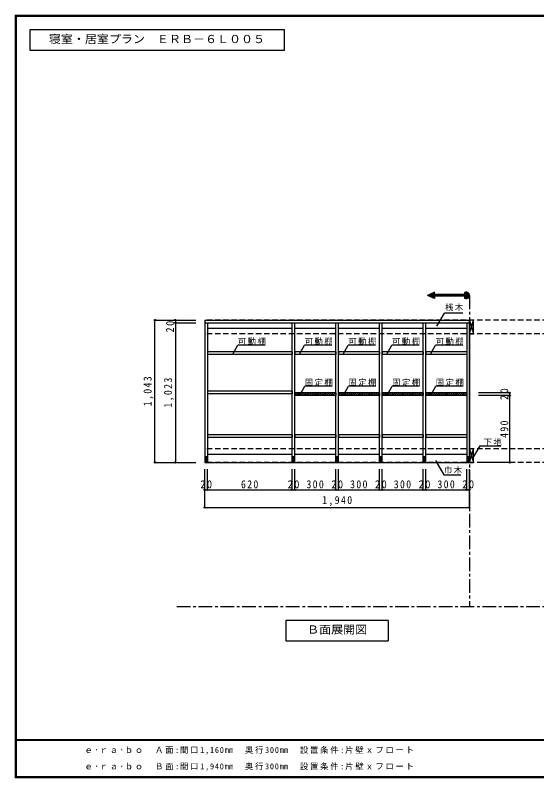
# Model space of a CAD drawing. Units: millimetres at full size, sheet at 1:20. Extents: x -8000 to 8000, y -2932 to 2722.
# Drawn here: x 200 to 4022, y -2864 to 2722 of the extents above; entities that cross this region are included whole.
import ezdxf
from ezdxf.enums import TextEntityAlignment as Align

# ---------------------------------------------------------------- set-up
doc = ezdxf.new("R2010")
doc.units = ezdxf.units.MM
doc.header["$LTSCALE"] = 20
doc.header["$PDMODE"] = 32
doc.header["$PDSIZE"] = 10
doc.linetypes.add('CHAIN1', pattern=[8, 5, -1, 1, -1])
doc.linetypes.add('DASHED2', pattern=[3, 2, -1])
for name, color, linetype in [('0-2_本体', 2, 'Continuous'), ('0-3_固定棚', 3, 'Continuous'), ('0-5', 4, 'Continuous'), ('0-7_桟木・巾木', 2, 'Continuous'), ('0-8_引き出し', 3, 'Continuous'), ('0-A_文字', 7, 'Continuous'), ('0-B_寸法', 4, 'Continuous'), ('0-C_ハッチ', 4, 'Continuous'), ('F-1_枠', 6, 'Continuous'), ('F-A_文字', 7, 'Continuous')]:
    doc.layers.add(name, color=color, linetype=linetype)
doc.styles.add('ＭＳ ゴシック', font='')
doc.styles.get('ＭＳ ゴシック').set_extended_font_data('MS Gothic')

# ---------------------------------------------------------------- blocks, each defined once
blk = doc.blocks.new('R40')
at = {"layer": '0-5', "color": 3}
for p, q in [((10, 18.67), (-10, 18.67)), ((-10, 16), (10, 16)), ((-10, 13.33), (10, 13.33)), ((-10, 10.67), (10, 10.67)), ((-10, 8), (10, 8)), ((-10, 5.33), (10, 5.33)), ((-10, 2.67), (10, 2.67)), ((-10, 0), (10, 0)), ((-10, -2.67), (10, -2.67)), ((-10, -5.33), (10, -5.33)), ((-10, -8), (10, -8)), ((-10, -10.67), (10, -10.67)), ((-10, -13.33), (10, -13.33)), ((-10, -16), (10, -16)), ((-10, -18.67), (10, -18.67))]:
    blk.add_line(p, q, dxfattribs=at)

msp = doc.modelspace()

# ---------------------------------------------------------------- linework, layer by layer
at = {"layer": '0-2_本体', "color": 3}
for p, q in [((1589.08, 488.73), (1589.08, -554.27)), ((1589.08, 488.73), (3529.08, 488.73)), ((1609.08, 468.73), (1609.08, -554.27)), ((2229.08, -554.27), (2229.08, 468.73)), ((2249.08, -554.27), (2249.08, 468.73)), ((2549.08, -554.27), (2549.08, 468.73)), ((2569.08, -554.27), (2569.08, 468.73)), ((2869.08, -554.27), (2869.08, 468.73)), ((2889.08, -554.27), (2889.08, 468.73)), ((3189.08, -554.27), (3189.08, 468.73)), ((3209.08, -554.27), (3209.08, 468.73)), ((3509.08, 468.73), (3509.08, -554.27)), ((3529.08, 468.73), (3529.08, -554.27)), ((1589.08, -554.27), (3529.08, -554.27))]:
    msp.add_line(p, q, dxfattribs=at)
at = {"layer": '0-2_本体'}
msp.add_line((3529.08, -554.27), (3529.08, 488.73), dxfattribs=at)
at = {"layer": '0-2_本体', "color": 3}
msp.add_lwpolyline([(1589.08, 468.73), (3529.08, 468.73), (3529.08, 488.73)], dxfattribs=at)
at = {"layer": '0-3_固定棚'}
for p, q in [((1609.08, 256.23), (1609.08, 236.23)), ((2229.08, 256.23), (1609.08, 256.23)), ((2229.08, 236.23), (1609.08, 236.23)), ((2229.08, 256.23), (2229.08, 236.23)), ((2249.08, 256.23), (2249.08, 236.23)), ((2549.08, 256.23), (2249.08, 256.23)), ((2549.08, 236.23), (2249.08, 236.23)), ((2549.08, 256.23), (2549.08, 236.23)), ((2569.08, 256.23), (2569.08, 236.23)), ((2869.08, 256.23), (2569.08, 256.23)), ((2869.08, 236.23), (2569.08, 236.23)), ((2869.08, 256.23), (2869.08, 236.23)), ((2889.08, 256.23), (2889.08, 236.23)), ((3189.08, 256.23), (2889.08, 256.23)), ((3189.08, 236.23), (2889.08, 236.23)), ((3189.08, 256.23), (3189.08, 236.23)), ((3209.08, 256.23), (3209.08, 236.23)), ((3509.08, 256.23), (3209.08, 256.23)), ((3509.08, 236.23), (3209.08, 236.23)), ((3509.08, 256.23), (3509.08, 236.23)), ((1609.08, -31.77), (1609.08, -51.77)), ((2229.08, -31.77), (1609.08, -31.77)), ((2249.08, -44.27), (2249.08, -64.27)), ((2549.08, -44.27), (2249.08, -44.27)), ((2549.08, -44.27), (2549.08, -64.27)), ((2569.08, -44.27), (2569.08, -64.27)), ((2869.08, -44.27), (2569.08, -44.27)), ((2869.08, -44.27), (2869.08, -64.27)), ((2889.08, -44.27), (2889.08, -64.27)), ((3189.08, -44.27), (2889.08, -44.27)), ((3189.08, -44.27), (3189.08, -64.27)), ((3209.08, -44.27), (3209.08, -64.27)), ((3509.08, -44.27), (3209.08, -44.27)), ((3509.08, -44.27), (3509.08, -64.27)), ((2549.08, -64.27), (2249.08, -64.27)), ((2869.08, -64.27), (2569.08, -64.27)), ((3189.08, -64.27), (2889.08, -64.27)), ((3509.08, -64.27), (3209.08, -64.27)), ((1609.08, -351.77), (1609.08, -371.77)), ((2229.08, -351.77), (1609.08, -351.77)), ((2249.08, -351.77), (2249.08, -371.77)), ((2549.08, -351.77), (2249.08, -351.77)), ((2549.08, -371.77), (2249.08, -371.77)), ((2549.08, -351.77), (2549.08, -371.77)), ((2569.08, -351.77), (2569.08, -371.77)), ((2869.08, -351.77), (2569.08, -351.77)), ((2869.08, -371.77), (2569.08, -371.77)), ((2869.08, -351.77), (2869.08, -371.77)), ((2889.08, -351.77), (2889.08, -371.77)), ((3189.08, -351.77), (2889.08, -351.77)), ((3189.08, -371.77), (2889.08, -371.77)), ((3189.08, -351.77), (3189.08, -371.77)), ((3209.08, -351.77), (3209.08, -371.77)), ((3509.08, -351.77), (3209.08, -351.77)), ((3509.08, -371.77), (3209.08, -371.77)), ((3509.08, -351.77), (3509.08, -371.77))]:
    msp.add_line(p, q, dxfattribs=at)
for points in [[(2229.08, -31.77), (2229.08, -51.77), (1609.08, -51.77)], [(2229.08, -351.77), (2229.08, -371.77), (1609.08, -371.77)]]:
    msp.add_lwpolyline(points, dxfattribs=at)
at = {"layer": '0-7_桟木・巾木', "color": 7}
for p, q in [((1609.08, 428.73), (2229.08, 428.73)), ((2249.08, 428.73), (2549.08, 428.73)), ((2569.08, 428.73), (2869.08, 428.73)), ((2889.08, 428.73), (3189.08, 428.73)), ((3209.08, 428.73), (3509.08, 428.73)), ((1609.08, -494.27), (2229.08, -494.27)), ((2249.08, -494.27), (2549.08, -494.27)), ((2569.08, -494.27), (2869.08, -494.27)), ((2889.08, -494.27), (3189.08, -494.27)), ((3209.08, -494.27), (3509.08, -494.27))]:
    msp.add_line(p, q, dxfattribs=at)
at = {"layer": '0-8_引き出し', "color": 7}
for p, q in [((3529.08, 488.73), (3559.08, 388.73)), ((3529.08, 388.73), (3559.08, 488.73)), ((3529.08, -454.27), (3559.08, -554.27)), ((3529.08, -554.27), (3559.08, -454.27))]:
    msp.add_line(p, q, dxfattribs=at)
at = {"layer": '0-8_引き出し'}
for p, q in [((3529.08, 388.73), (3559.08, 388.73)), ((3529.08, -554.27), (3559.08, -554.27))]:
    msp.add_line(p, q, dxfattribs=at)
for points in [[(3559.08, 388.73), (3559.08, 488.73), (3529.08, 488.73)], [(3559.08, -554.27), (3559.08, -454.27), (3529.08, -454.27)]]:
    msp.add_lwpolyline(points, dxfattribs=at)
at = {"layer": '0-A_文字'}
for p, q in [((306.67, 2615.63), (306.67, 2465.63)), ((2174.02, 2615.63), (306.67, 2615.63)), ((2174.02, 2465.63), (2174.02, 2615.63)), ((306.67, 2465.63), (2174.02, 2465.63)), ((3273.18, 693.07), (3222.36, 669.46)), ((3229.32, 666.22), (3224.91, 670.64)), ((3234.61, 663.77), (3226.84, 671.54)), ((3239.89, 661.31), (3228.77, 672.43)), ((3245.17, 658.86), (3230.7, 673.33)), ((3250.45, 656.4), (3232.63, 674.23)), ((3255.74, 653.95), (3234.56, 675.12)), ((3261.02, 651.49), (3236.49, 676.02)), ((3266.3, 649.04), (3238.42, 676.92)), ((3271.59, 646.59), (3240.36, 677.82)), ((3273.18, 647.82), (3242.29, 678.71)), ((3273.18, 650.65), (3244.22, 679.61)), ((3273.18, 653.48), (3246.15, 680.51)), ((3273.18, 656.31), (3248.08, 681.4)), ((3273.18, 659.13), (3250.01, 682.3)), ((3273.18, 661.96), (3251.94, 683.2)), ((3274.41, 663.56), (3253.87, 684.1)), ((3277.24, 663.56), (3255.8, 684.99)), ((3280.07, 663.56), (3257.74, 685.89)), ((3282.9, 663.56), (3259.67, 686.79)), ((3273.18, 676.1), (3261.6, 687.69)), ((3273.18, 678.93), (3263.53, 688.58)), ((3273.18, 681.76), (3265.46, 689.48)), ((3273.18, 684.59), (3267.39, 690.38)), ((3273.18, 687.42), (3269.32, 691.27)), ((3273.18, 690.25), (3271.25, 692.17)), ((3273.18, 675.35), (3273.18, 693.07)), ((3285.72, 663.56), (3273.93, 675.35)), ((3288.55, 663.56), (3276.76, 675.35)), ((3291.38, 663.56), (3279.59, 675.35)), ((3294.21, 663.56), (3282.42, 675.35)), ((3297.04, 663.56), (3285.24, 675.35)), ((3299.87, 663.56), (3288.07, 675.35)), ((3302.7, 663.56), (3290.9, 675.35)), ((3305.52, 663.56), (3293.73, 675.35)), ((3308.35, 663.56), (3296.56, 675.35)), ((3311.18, 663.56), (3299.39, 675.35)), ((3314.01, 663.56), (3302.22, 675.35)), ((3316.84, 663.56), (3305.04, 675.35)), ((3319.67, 663.56), (3307.87, 675.35)), ((3322.49, 663.56), (3310.7, 675.35)), ((3325.32, 663.56), (3313.53, 675.35)), ((3328.15, 663.56), (3316.36, 675.35)), ((3330.98, 663.56), (3319.19, 675.35)), ((3333.81, 663.56), (3322.01, 675.35)), ((3336.64, 663.56), (3324.84, 675.35)), ((3339.47, 663.56), (3327.67, 675.35)), ((3342.29, 663.56), (3330.5, 675.35)), ((3345.12, 663.56), (3333.33, 675.35)), ((3347.95, 663.56), (3336.16, 675.35)), ((3350.78, 663.56), (3338.98, 675.35)), ((3353.61, 663.56), (3341.81, 675.35)), ((3356.44, 663.56), (3344.64, 675.35)), ((3359.26, 663.56), (3347.47, 675.35)), ((3362.09, 663.56), (3350.3, 675.35)), ((3364.92, 663.56), (3353.13, 675.35)), ((3367.75, 663.56), (3355.96, 675.35)), ((3370.58, 663.56), (3358.78, 675.35)), ((3373.41, 663.56), (3361.61, 675.35)), ((3376.23, 663.56), (3364.44, 675.35)), ((3379.06, 663.56), (3367.27, 675.35)), ((3381.89, 663.56), (3370.1, 675.35)), ((3384.72, 663.56), (3372.93, 675.35)), ((3387.55, 663.56), (3375.75, 675.35)), ((3390.38, 663.56), (3378.58, 675.35)), ((3393.21, 663.56), (3381.41, 675.35)), ((3396.03, 663.56), (3384.24, 675.35)), ((3398.86, 663.56), (3387.07, 675.35)), ((3401.69, 663.56), (3389.9, 675.35)), ((3404.52, 663.56), (3392.73, 675.35)), ((3407.35, 663.56), (3395.55, 675.35)), ((3410.18, 663.56), (3398.38, 675.35)), ((3413, 663.56), (3401.21, 675.35)), ((3415.83, 663.56), (3404.04, 675.35)), ((3418.66, 663.56), (3406.87, 675.35)), ((3421.49, 663.56), (3409.7, 675.35)), ((3424.32, 663.56), (3412.52, 675.35)), ((3427.15, 663.56), (3415.35, 675.35)), ((3429.97, 663.56), (3418.18, 675.35)), ((3432.8, 663.56), (3421.01, 675.35)), ((3435.63, 663.56), (3423.84, 675.35)), ((3438.46, 663.56), (3426.67, 675.35)), ((3441.29, 663.56), (3429.49, 675.35)), ((3444.12, 663.56), (3432.32, 675.35)), ((3446.95, 663.56), (3435.15, 675.35)), ((3449.77, 663.56), (3437.98, 675.35)), ((3452.6, 663.56), (3440.81, 675.35)), ((3455.43, 663.56), (3443.64, 675.35)), ((3458.26, 663.56), (3446.47, 675.35)), ((3461.09, 663.56), (3449.29, 675.35)), ((3463.92, 663.56), (3452.12, 675.35)), ((3466.74, 663.56), (3454.95, 675.35)), ((3469.57, 663.56), (3457.78, 675.35)), ((3472.4, 663.56), (3460.61, 675.35)), ((3475.23, 663.56), (3463.44, 675.35)), ((3478.06, 663.56), (3466.26, 675.35)), ((3480.89, 663.56), (3469.09, 675.35)), ((3483.71, 663.56), (3471.92, 675.35)), ((3486.54, 663.56), (3474.75, 675.35)), ((3489.37, 663.56), (3477.58, 675.35)), ((3492.2, 663.56), (3480.41, 675.35)), ((3511.86, 646.73), (3483.23, 675.35)), ((3513.98, 647.43), (3486.06, 675.35)), ((3515.95, 648.3), (3488.89, 675.35)), ((3517.77, 649.3), (3491.72, 675.35)), ((3525.01, 656.2), (3493.66, 687.55)), ((3523.81, 654.58), (3493.66, 684.72)), ((3522.48, 653.08), (3493.66, 681.89)), ((3521.03, 651.7), (3493.66, 679.06)), ((3519.46, 650.44), (3493.66, 676.24)), ((3526.09, 657.95), (3493.97, 690.08)), ((3527.03, 659.84), (3495.85, 691.02)), ((3527.83, 661.87), (3497.89, 691.81)), ((3528.46, 664.07), (3500.08, 692.44)), ((3528.89, 666.47), (3502.48, 692.88)), ((3529.08, 669.11), (3505.12, 693.06)), ((3528.94, 672.08), (3508.09, 692.92)), ((3528.28, 675.56), (3511.58, 692.26)), ((3526.52, 680.15), (3516.17, 690.51)), ((3273.18, 645.84), (3222.36, 669.46)), ((3224.04, 668.68), (3222.97, 669.74)), ((3493.66, 663.56), (3273.18, 663.56)), ((3273.18, 663.56), (3273.18, 645.84)), ((3493.66, 663.56), (3493.66, 649.01)), ((3509.56, 646.2), (3493.66, 662.09)), ((3507.03, 645.9), (3493.66, 659.27)), ((3504.22, 645.88), (3493.66, 656.44)), ((3501, 646.27), (3493.66, 653.61)), ((3497.05, 647.4), (3493.66, 650.78)), ((1795.98, 245.17), (1831, 305.82)), ((2031, 305.82), (1831, 305.82)), ((2285.98, 245.17), (2321, 305.82)), ((2521, 305.82), (2321, 305.82)), ((2605.98, 245.17), (2641, 305.82)), ((2841, 305.82), (2641, 305.82)), ((2925.98, 245.17), (2961, 305.82)), ((3161, 305.82), (2961, 305.82)), ((3245.98, 245.17), (3281, 305.82)), ((3481, 305.82), (3281, 305.82)), ((2286.98, -55.33), (2322, 5.32)), ((2522, 5.32), (2322, 5.32)), ((2606.98, -55.33), (2642, 5.32)), ((2842, 5.32), (2642, 5.32)), ((2926.98, -55.33), (2962, 5.32)), ((3162, 5.32), (2962, 5.32)), ((3246.98, -55.33), (3282, 5.32)), ((3482, 5.32), (3282, 5.32)), ((3559.08, -515.95), (3607.85, -431.48)), ((3607.85, -431.48), (3758.38, -431.48)), ((3280.55, -539.51), (3341.27, -644.68)), ((3341.27, -644.68), (3465.03, -644.68)), ((2934.08, -1711.27), (2184.08, -1711.27)), ((2934.08, -1711.27), (2934.08, -1861.27))]:
    msp.add_line(p, q, dxfattribs=at)
at = {"layer": '0-A_文字', "linetype": 'CHAIN1'}
for p, q in [((3529.08, 669.73), (3529.08, -1611.27)), ((5964.08, -1611.27), (1374.08, -1611.27))]:
    msp.add_line(p, q, dxfattribs=at)
at = {"layer": '0-A_文字'}
for points in [[(3493.66, 689.9), (3493.66, 675.35), (3273.18, 675.35)], [(2184.08, -1711.27), (2184.08, -1861.27), (2934.08, -1861.27)]]:
    msp.add_lwpolyline(points, dxfattribs=at)
msp.add_arc((3505.47, 669.46), 23.61, 240, 120, dxfattribs=at)
at = {"layer": '0-B_寸法', "color": 7}
for p in [(3290.66, 443.66), (3480.07, 538.62)]:
    msp.add_line(p, (3345.49, 538.62), dxfattribs=at)
at = {"layer": '0-B_寸法'}
for p, q in [((1224.08, -554.27), (1224.08, 488.73)), ((1224.08, 488.73), (1374.08, 488.73)), ((1374.08, 488.73), (1374.08, 468.73)), ((1374.08, 488.73), (1524.08, 488.73)), ((1374.08, 468.73), (1374.08, -554.27)), ((1374.08, 468.73), (1524.08, 468.73)), ((3824.08, -44.27), (3594.08, -44.27)), ((3824.08, -64.27), (3824.08, -44.27)), ((3824.08, -64.27), (3594.08, -64.27)), ((3824.08, -554.27), (3824.08, -64.27)), ((1224.08, -554.27), (1374.08, -554.27)), ((1374.08, -554.27), (1524.08, -554.27)), ((1374.08, -554.27), (1524.08, -554.27)), ((3824.08, -554.27), (3594.08, -554.27)), ((1589.08, -754.27), (1589.08, -604.27)), ((1609.08, -754.27), (1609.08, -604.27)), ((2229.08, -754.27), (2229.08, -604.27)), ((2249.08, -754.27), (2249.08, -604.27)), ((2549.08, -754.27), (2549.08, -604.27)), ((2569.08, -754.27), (2569.08, -604.27)), ((2869.08, -754.27), (2869.08, -604.27)), ((2889.08, -754.27), (2889.08, -604.27)), ((2889.08, -754.27), (2889.08, -604.27)), ((2889.08, -754.27), (2889.08, -604.27)), ((3189.08, -754.27), (3189.08, -604.27)), ((3209.08, -754.27), (3209.08, -604.27)), ((3509.08, -754.27), (3509.08, -604.27)), ((3529.08, -754.27), (3529.08, -604.27)), ((1589.08, -754.27), (1609.08, -754.27)), ((1589.08, -884.27), (1589.08, -754.27)), ((1609.08, -754.27), (2229.08, -754.27)), ((2229.08, -754.27), (2249.08, -754.27)), ((2249.08, -754.27), (2549.08, -754.27)), ((2549.08, -754.27), (2569.08, -754.27)), ((2569.08, -754.27), (2869.08, -754.27)), ((2869.08, -754.27), (2889.08, -754.27)), ((2889.08, -754.27), (3189.08, -754.27)), ((3189.08, -754.27), (3209.08, -754.27)), ((3209.08, -754.27), (3509.08, -754.27)), ((3509.08, -754.27), (3529.08, -754.27)), ((3529.08, -884.27), (3529.08, -754.27)), ((3529.08, -884.27), (3529.08, -754.27)), ((1589.08, -884.27), (3529.08, -884.27))]:
    msp.add_line(p, q, dxfattribs=at)
at = {"layer": '0-B_寸法', "linetype": 'DASHED2'}
for p, q in [((5964.08, 488.73), (1589.08, 488.73)), ((5964.08, 388.73), (1589.08, 388.73)), ((5964.08, -454.27), (1589.08, -454.27)), ((5964.08, -554.27), (1589.08, -554.27))]:
    msp.add_line(p, q, dxfattribs=at)
at = {"layer": '0-B_寸法', "color": 7}
for p in [(1224.08, 488.73), (1374.08, 488.73), (1374.08, 468.73), (3824.08, -44.27), (3824.08, -64.27), (1224.08, -554.27), (1374.08, -554.27), (3824.08, -554.27), (1589.08, -754.27), (1609.08, -754.27), (2229.08, -754.27), (2249.08, -754.27), (2549.08, -754.27), (2569.08, -754.27), (2869.08, -754.27), (2889.08, -754.27), (3189.08, -754.27), (3209.08, -754.27), (3509.08, -754.27), (3529.08, -754.27), (1589.08, -884.27), (3529.08, -884.27)]:
    msp.add_point(p, dxfattribs=at)
at = {"layer": '0-C_ハッチ'}
for p, q in [((2249.08, -56.01), (2260.82, -44.27)), ((2254.96, -64.27), (2274.96, -44.27)), ((2269.11, -64.27), (2289.11, -44.27)), ((2283.25, -64.27), (2303.25, -44.27)), ((2297.39, -64.27), (2317.39, -44.27)), ((2311.53, -64.27), (2331.53, -44.27)), ((2325.68, -64.27), (2345.68, -44.27)), ((2339.82, -64.27), (2359.82, -44.27)), ((2353.96, -64.27), (2373.96, -44.27)), ((2368.1, -64.27), (2388.1, -44.27)), ((2382.24, -64.27), (2402.24, -44.27)), ((2396.39, -64.27), (2416.39, -44.27)), ((2410.53, -64.27), (2430.53, -44.27)), ((2424.67, -64.27), (2444.67, -44.27)), ((2438.81, -64.27), (2458.81, -44.27)), ((2452.95, -64.27), (2472.95, -44.27)), ((2467.1, -64.27), (2487.1, -44.27)), ((2481.24, -64.27), (2501.24, -44.27)), ((2495.38, -64.27), (2515.38, -44.27)), ((2509.52, -64.27), (2529.52, -44.27)), ((2523.66, -64.27), (2543.66, -44.27)), ((2537.81, -64.27), (2549.08, -53)), ((2569.08, -61.28), (2586.09, -44.27)), ((2569.08, -47.14), (2571.95, -44.27)), ((2580.23, -64.27), (2600.23, -44.27)), ((2594.38, -64.27), (2614.38, -44.27)), ((2608.52, -64.27), (2628.52, -44.27)), ((2622.66, -64.27), (2642.66, -44.27)), ((2636.8, -64.27), (2656.8, -44.27)), ((2650.94, -64.27), (2670.94, -44.27)), ((2665.09, -64.27), (2685.09, -44.27)), ((2679.23, -64.27), (2699.23, -44.27)), ((2693.37, -64.27), (2713.37, -44.27)), ((2707.51, -64.27), (2727.51, -44.27)), ((2721.65, -64.27), (2741.65, -44.27)), ((2735.8, -64.27), (2755.8, -44.27)), ((2749.94, -64.27), (2769.94, -44.27)), ((2764.08, -64.27), (2784.08, -44.27)), ((2778.22, -64.27), (2798.22, -44.27)), ((2792.37, -64.27), (2812.37, -44.27)), ((2806.51, -64.27), (2826.51, -44.27)), ((2820.65, -64.27), (2840.65, -44.27)), ((2834.79, -64.27), (2854.79, -44.27)), ((2848.93, -64.27), (2868.93, -44.27)), ((2889.08, -56.01), (2900.82, -44.27)), ((2894.96, -64.27), (2914.96, -44.27)), ((2909.11, -64.27), (2929.11, -44.27)), ((2923.25, -64.27), (2943.25, -44.27)), ((2937.39, -64.27), (2957.39, -44.27)), ((2951.53, -64.27), (2971.53, -44.27)), ((2965.68, -64.27), (2985.68, -44.27)), ((2979.82, -64.27), (2999.82, -44.27)), ((2993.96, -64.27), (3013.96, -44.27)), ((3008.1, -64.27), (3028.1, -44.27)), ((3022.24, -64.27), (3042.24, -44.27)), ((3036.39, -64.27), (3056.39, -44.27)), ((3050.53, -64.27), (3070.53, -44.27)), ((3064.67, -64.27), (3084.67, -44.27)), ((3078.81, -64.27), (3098.81, -44.27)), ((3092.95, -64.27), (3112.95, -44.27)), ((3107.1, -64.27), (3127.1, -44.27)), ((3121.24, -64.27), (3141.24, -44.27)), ((3135.38, -64.27), (3155.38, -44.27)), ((3149.52, -64.27), (3169.52, -44.27)), ((3163.66, -64.27), (3183.66, -44.27)), ((3177.81, -64.27), (3189.08, -53)), ((3209.08, -56.01), (3220.82, -44.27)), ((3214.96, -64.27), (3234.96, -44.27)), ((3229.11, -64.27), (3249.11, -44.27)), ((3243.25, -64.27), (3263.25, -44.27)), ((3257.39, -64.27), (3277.39, -44.27)), ((3271.53, -64.27), (3291.53, -44.27)), ((3285.68, -64.27), (3305.68, -44.27)), ((3299.82, -64.27), (3319.82, -44.27)), ((3313.96, -64.27), (3333.96, -44.27)), ((3328.1, -64.27), (3348.1, -44.27)), ((3342.24, -64.27), (3362.24, -44.27)), ((3356.39, -64.27), (3376.39, -44.27)), ((3370.53, -64.27), (3390.53, -44.27)), ((3384.67, -64.27), (3404.67, -44.27)), ((3398.81, -64.27), (3418.81, -44.27)), ((3412.95, -64.27), (3432.95, -44.27)), ((3427.1, -64.27), (3447.1, -44.27)), ((3441.24, -64.27), (3461.24, -44.27)), ((3455.38, -64.27), (3475.38, -44.27)), ((3469.52, -64.27), (3489.52, -44.27)), ((3483.66, -64.27), (3503.66, -44.27)), ((3497.81, -64.27), (3509.08, -53)), ((2863.08, -64.27), (2869.08, -58.26))]:
    msp.add_line(p, q, dxfattribs=at)
at = {"layer": 'F-1_枠'}
for p, q in [((200, 2722.29), (200, -2864.37)), ((200, 2722.29), (8000, 2722.29)), ((200, 2718.96), (8000, 2718.96)), ((200, 2715.63), (8000, 2715.63)), ((203.33, 2722.29), (203.33, -2864.37)), ((206.67, 2722.29), (206.67, -2864.37)), ((8000, -2587.71), (200, -2587.71)), ((8000, -2591.04), (200, -2591.04)), ((8000, -2857.71), (200, -2857.71)), ((8000, -2861.04), (200, -2861.04)), ((8000, -2864.37), (200, -2864.37))]:
    msp.add_line(p, q, dxfattribs=at)

# ---------------------------------------------------------------- block references
at = {"layer": '0-5'}
for p in [(1599.08, -532.93), (2239.08, -532.93), (2559.08, -532.93), (2879.08, -532.93), (3199.08, -532.93), (3519.08, -532.93)]:
    msp.add_blockref('R40', p, dxfattribs=at)

# ---------------------------------------------------------------- texts
at = {"layer": '0-A_文字', "style": 'ＭＳ ゴシック', "width": 1.1}
for s, p in [('寝室・居室プラン\u3000ＥＲＢ－６Ｌ００５', (446.67, 2500.63)), ('Ｂ面展開図', (2339.08, -1826.27))]:
    msp.add_text(s, height=58.65, dxfattribs=at).set_placement(p, align=Align.BOTTOM_LEFT)
at = {"layer": '0-A_文字', "char_height": 43.99, "attachment_point": 7, "style": 'ＭＳ ゴシック'}
for s, insert in [('\\T1.17;可動棚', (1831, 305.82)), ('\\T1.17;可動棚', (2321, 305.82)), ('\\T1.17;可動棚', (2641, 305.82)), ('\\T1.17;可動棚', (2961, 305.82)), ('\\T1.17;可動棚', (3281, 305.82)), ('\\T1.17;固定棚', (2322, 5.32)), ('\\T1.17;固定棚', (2642, 5.32)), ('\\T1.17;固定棚', (2962, 5.32)), ('\\T1.17;固定棚', (3282, 5.32)), ('\\T1.17;下地', (3632.35, -431.48)), ('\\T1.17;巾木', (3341.27, -637.57))]:
    msp.add_mtext(s, dxfattribs=dict(at, insert=insert))
at = {"layer": '0-B_寸法', "color": 7, "attachment_point": 7, "style": 'ＭＳ ゴシック'}
for s, insert, char_height in [('\\T1.17;桟木', (3350.07, 555.08), 43.99), ('\\T1.27;\\W0.95;20', (1556.58, -744.27), 58.65), ('\\T1.27;\\W0.9;620', (1854.08, -744.27), 58.65), ('\\T1.27;\\W0.95;20', (2196.58, -744.27), 58.65), ('\\T1.27;\\W0.9;300', (2334.08, -744.27), 58.65), ('\\T1.27;\\W0.95;20', (2516.58, -744.27), 58.65), ('\\T1.27;\\W0.9;300', (2654.08, -744.27), 58.65), ('\\T1.27;\\W0.95;20', (2836.58, -744.27), 58.65), ('\\T1.27;\\W0.9;300', (2974.08, -744.27), 58.65), ('\\T1.27;\\W0.95;20', (3156.58, -744.27), 58.65), ('\\T1.27;\\W0.9;300', (3294.08, -744.27), 58.65), ('\\T1.27;\\W0.95;20', (3476.58, -744.27), 58.65), ('\\T1.28;\\W0.9;1,940', (2449.08, -874.27), 58.65)]:
    msp.add_mtext(s, dxfattribs=dict(at, insert=insert, char_height=char_height))
at = {"layer": '0-B_寸法', "color": 7, "char_height": 58.65, "attachment_point": 7, "rotation": 90, "style": 'ＭＳ ゴシック'}
for s, insert in [('\\T1.27;\\W0.95;20', (1364.08, 397.58)), ('\\T1.28;\\W0.9;1,043', (1214.08, -142.77)), ('\\T1.28;\\W0.9;1,023', (1364.08, -152.77)), ('\\T1.27;\\W0.95;20', (3814.08, -96.77)), ('\\T1.27;\\W0.9;490', (3814.08, -374.27))]:
    msp.add_mtext(s, dxfattribs=dict(at, insert=insert))
at = {"layer": 'F-A_文字', "char_height": 43.99, "attachment_point": 7, "style": 'ＭＳ ゴシック'}
for s, insert in [('\\T1.2;ｅ･ｒａ･ｂｏ\u3000Ａ面:間口1,160㎜\u3000奥行300㎜\u3000設置条件:片壁ｘフロート', (706.67, -2694.37)), ('\\T1.2;ｅ･ｒａ･ｂｏ\u3000Ｂ面:間口1,940㎜\u3000奥行300㎜\u3000設置条件:片壁ｘフロート', (706.67, -2814.37))]:
    msp.add_mtext(s, dxfattribs=dict(at, insert=insert))

doc.saveas('drawing.dxf')
